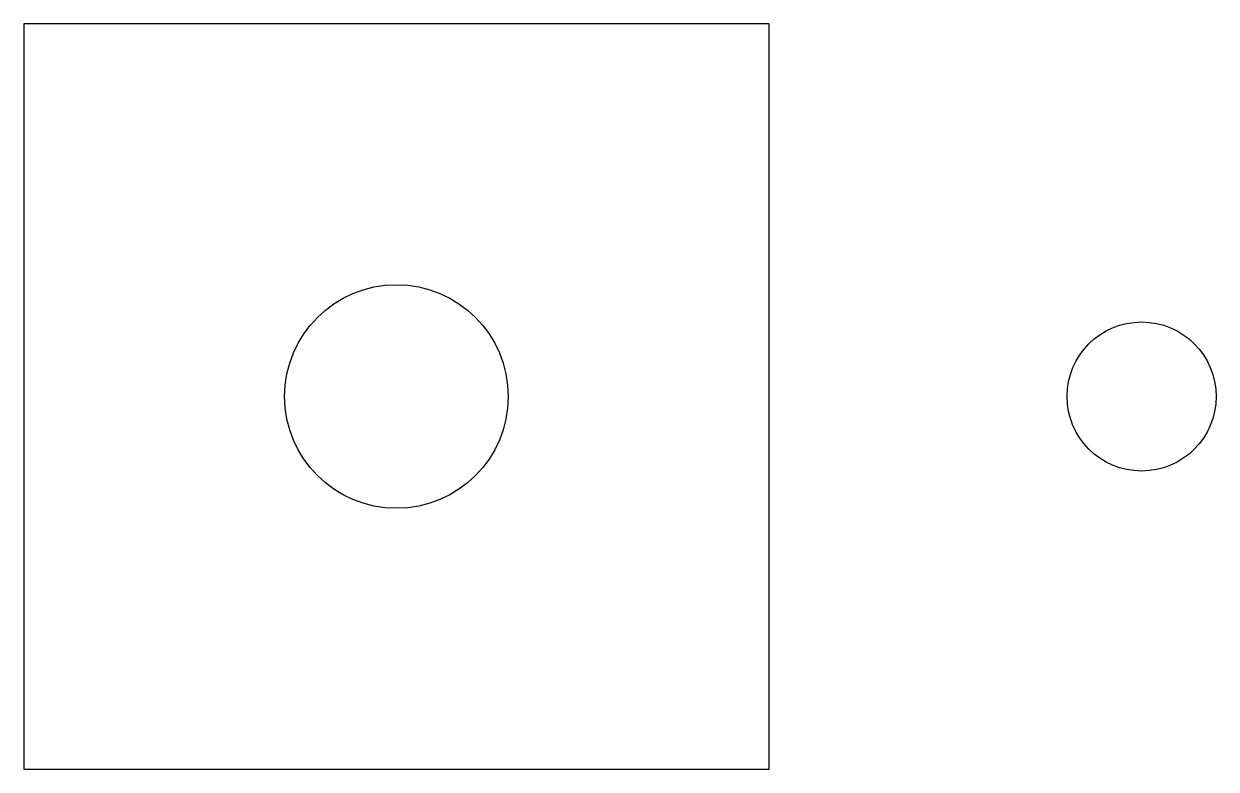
# Model space of a CAD drawing. Header units: metres. Extents: x 0 to 160, y 0 to 100.
import ezdxf

# ---------------------------------------------------------------- set-up
doc = ezdxf.new("R2010")
doc.units = ezdxf.units.M

msp = doc.modelspace()

# ---------------------------------------------------------------- linework, layer by layer
at = {"layer": 'COLUMN'}
for centre, radius in [((50, 50), 15), ((150, 50), 10)]:
    msp.add_circle(centre, radius, dxfattribs=at)
at = {"layer": 'WALL'}
for p, q in [((100, 100), (0, 100)), ((0, 100), (0, 0)), ((100, 0), (100, 100)), ((0, 0), (100, 0))]:
    msp.add_line(p, q, dxfattribs=at)

doc.saveas('drawing.dxf')
